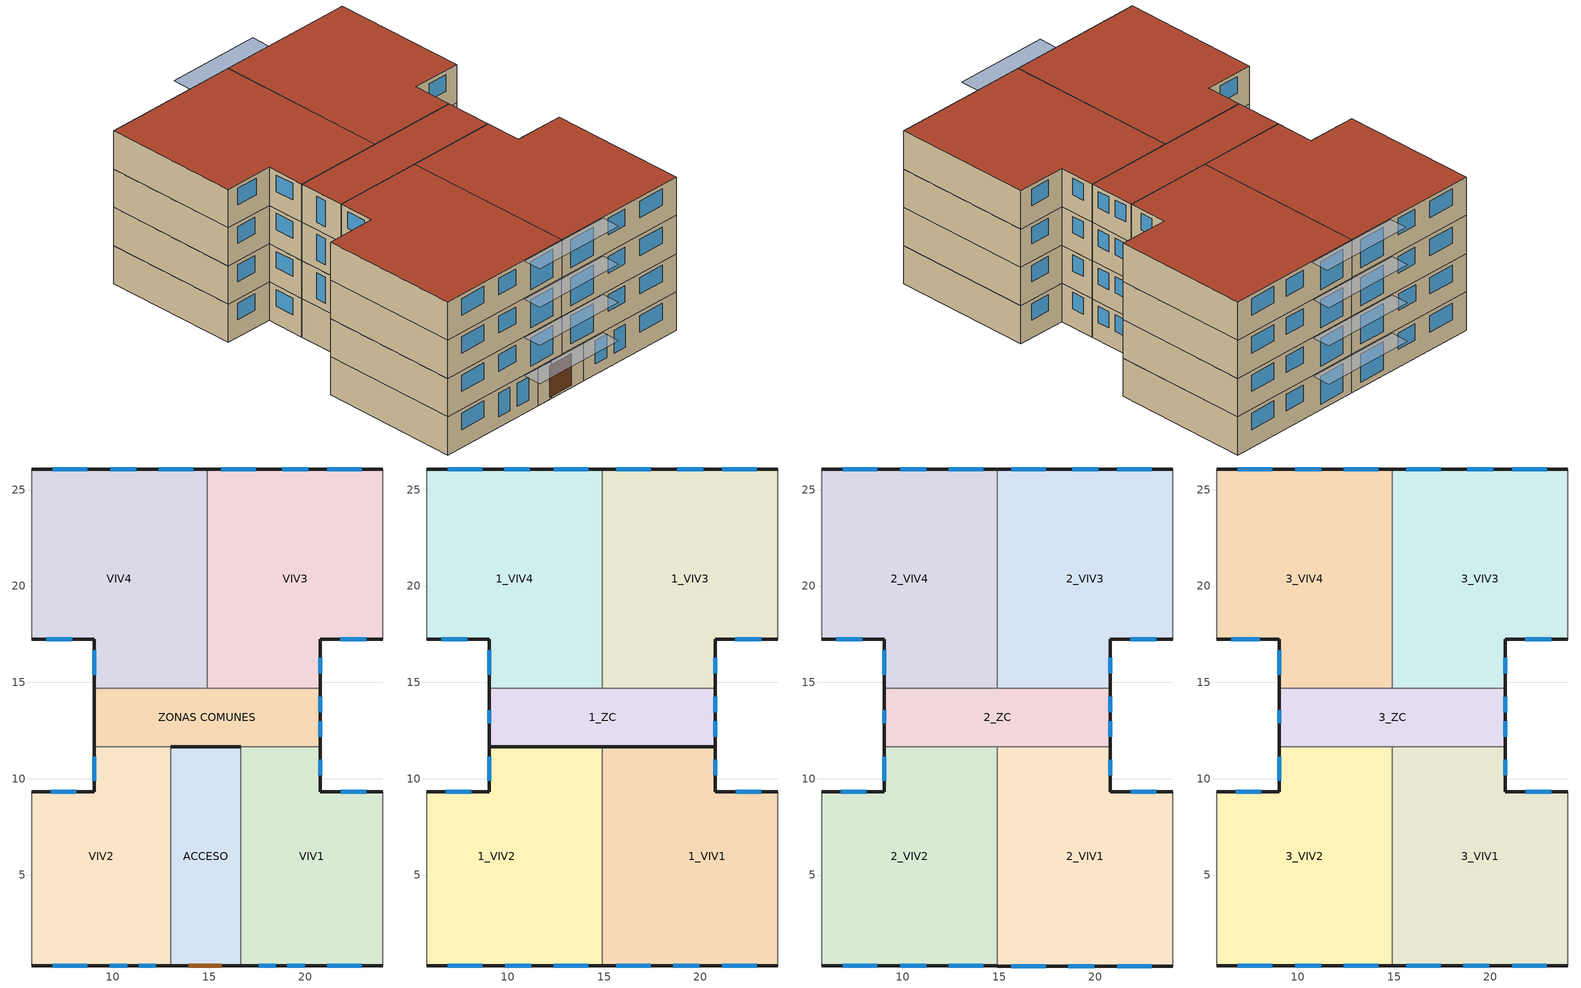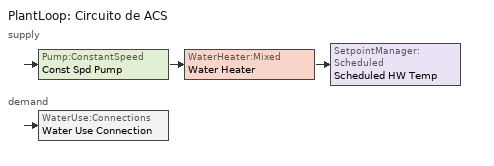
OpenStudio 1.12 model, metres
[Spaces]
ZONAS COMUNES
 floor ground: 20.76,14.69 20.76,11.67 9.04,11.67 9.04,14.69 z0
 wall outside: 20.76,11.67 20.76,14.69 / 9.04,14.69 9.04,11.67 z0:2.5; 16.65,11.67,2.5 13.01,11.67,0 16.65,11.67,0; 13.01,11.67,2.5 13.01,11.67,0 16.65,11.67,2.5
 wall to VIV2: 9.04,11.67 13.01,11.67 z0:2.5
 wall to VIV1: 16.65,11.67 20.76,11.67 z0:2.5
 wall to VIV3: 20.76,14.69 14.9,14.69 z0:2.5
 wall to VIV4: 14.9,14.69 9.04,14.69 z0:2.5
 window: 20.76,12.17 20.76,12.97 / 20.76,13.46 20.76,14.26 z1.16:2.24
VIV4
 floor ground: 14.9,26.07 14.9,14.69 9.04,14.69 9.04,17.23 5.79,17.23 5.79,26.07 z0
 wall outside: 14.9,26.07 5.79,26.07 / 5.79,17.23 9.04,17.23 9.04,14.69 z0:2.5
 wall to VIV3: 14.9,14.69 14.9,26.07 z0:2.5
 wall adiabatic (CTE_2013_Medianera_zona D): 5.79,26.07 5.79,17.23 z0:2.5
 window: 9.04,16.66 9.04,15.41 / 8.69,26.07 6.9,26.07 / 11.21,26.07 9.87,26.07 / 6.54,17.23 7.89,17.23 z1.16:2.24; 14.19,26.07 12.4,26.07 z0.36:2.19
VIV2
 floor ground: 13.01,11.67 13.01,0.28 5.79,0.28 5.79,9.32 9.04,9.32 9.04,11.67 z0
 wall outside: 5.79,0.28 13.01,0.28 / 9.04,11.67 9.04,9.32 5.79,9.32 z0:2.5
 wall to ACCESO: 13.01,0.28 13.01,11.67 z0:2.5
 wall adiabatic (CTE_2013_Medianera_zona D): 5.79,9.32 5.79,0.28 z0:2.5
 window: 11.34,0.28 12.24,0.28 / 9.84,0.28 10.74,0.28 z0.69:2.21; 6.9,0.28 8.69,0.28 / 9.04,11.15 9.04,9.9 / 8.11,9.32 6.77,9.32 z1.16:2.24
VIV1
 floor ground: 20.76,11.67 20.76,9.32 24.01,9.32 24.01,0.28 16.65,0.28 16.65,11.67 z0
 wall outside: 16.65,0.28 24.01,0.28 / 24.01,9.32 20.76,9.32 20.76,11.67 z0:2.5
 wall adiabatic (CTE_2013_Medianera_zona D): 24.01,0.28 24.01,9.32 z0:2.5
 wall to ACCESO: 16.65,11.67 16.65,0.28 z0:2.5
 window: 21.12,0.28 22.91,0.28 / 23.16,9.32 21.82,9.32 z1.16:2.24; 19.06,0.28 19.96,0.28 / 17.56,0.28 18.46,0.28 z0.69:2.21; 20.76,10.19 20.76,10.99 z1.2:2.28
ACCESO
 floor ground (CTE_2013_Suelo_zona D): 16.65,11.67 16.65,0.28 13.01,0.28 13.01,11.67 z0
 wall outside: 16.65,11.67 13.01,11.67 / 13.01,0.28 16.65,0.28 z0:2.5; 13.01,0.28,2.5 13.01,0.28,0 14.04,0.28,0 14.04,0.28,2.4
 door: 13.95,0.28 15.66,0.28 z0.12:2.19
VIV3
 floor ground: 24.01,26.07 24.01,17.23 20.76,17.23 20.76,14.69 14.9,14.69 14.9,26.07 z0
 wall outside: 24.01,26.07 14.9,26.07 / 20.76,14.69 20.76,17.23 24.01,17.23 z0:2.5
 wall adiabatic (CTE_2013_Medianera_zona D): 24.01,17.23 24.01,26.07 z0:2.5
 window: 17.41,26.07 15.62,26.07 z0.36:2.19; 20.13,26.07 18.79,26.07 / 22.91,26.07 21.12,26.07 / 20.76,15.46 20.76,16.27 / 21.81,17.23 23.15,17.23 z1.16:2.24
1_ZC
 floor to ZONAS COMUNES: 20.76,14.69 20.76,11.67 9.04,11.67 9.04,14.69 z2.5
 wall outside: 9.04,14.69 9.04,11.67 / 20.76,11.67 20.76,14.69 z2.5:5; 14.9,11.67,5 11.97,11.67,3.75 12.17,11.67,3.51 13.33,11.67,2.93; 14.9,11.67,5 13.33,11.67,2.93 14.18,11.67,2.5 14.9,11.67,2.5; 20.76,11.67,5 19.92,11.67,4.64 20.76,11.67,4.5; 17.83,11.67,5 19.92,11.67,4.64 20.76,11.67,5; 14.14,11.67,2.52 13.57,11.67,2.5 14.18,11.67,2.5; 11.97,11.67,3.75 11.82,11.67,3.69 12.17,11.67,3.51; 9.04,11.67,4.32 9.04,11.67,2.5 9.93,11.67,2.88; 11.97,11.67,5 9.74,11.67,4.66 9.85,11.67,4.62 11.39,11.67,4.73 12.88,11.67,5; 19.92,11.67,4.64 14.9,11.67,2.5 20.76,11.67,2.5 20.76,11.67,4.5; 9.74,11.67,4.66 9.26,11.67,4.59 9.26,11.67,4.57 9.85,11.67,4.62; 14.9,11.67,5 14.9,11.67,2.5 19.92,11.67,4.64 17.83,11.67,5; 9.93,11.67,2.88 9.04,11.67,2.5 10.16,11.67,2.5; 13.33,11.67,2.93 13.01,11.67,2.5 13.57,11.67,2.5 14.14,11.67,2.52; 11.82,11.67,3.69 9.93,11.67,2.88 10.16,11.67,2.5 13.01,11.67,2.5 13.33,11.67,2.93; 9.04,11.67,5 9.04,11.67,4.56 9.81,11.67,4.67; 9.26,11.67,4.57 9.04,11.67,4.56 9.04,11.67,4.32 9.17,11.67,4.11; 9.26,11.67,4.59 9.04,11.67,4.56 9.26,11.67,4.57; 11.39,11.67,4.73 9.85,11.67,4.62 10.54,11.67,4.33 10.17,11.67,4.52; 9.85,11.67,4.62 9.26,11.67,4.57 9.17,11.67,4.11 9.93,11.67,2.88 11.82,11.67,3.69 10.54,11.67,4.33; 14.9,11.67,5 11.39,11.67,4.73 10.17,11.67,4.52 11.82,11.67,3.69; 12.88,11.67,5 11.39,11.67,4.73 14.9,11.67,5
 wall to 1_VIV3: 20.76,14.69 14.9,14.69 z2.5:5
 wall to 1_VIV4: 14.9,14.69 9.04,14.69 z2.5:5
 wall to 1_VIV2: 9.04,11.67,5 9.81,11.67,4.67 11.97,11.67,5
 window: 9.04,13.56 9.04,12.89 z3:4.7; 20.76,12.17 20.76,12.97 / 20.76,13.46 20.76,14.26 z3.66:4.74
1_VIV2
 floor to VIV2: 9.04,11.67 13.01,11.67 13.01,0.28 5.79,0.28 5.79,9.32 9.04,9.32 z2.5
 floor to ACCESO: 14.9,11.67 14.9,0.28 13.01,0.28 13.01,11.67 z2.5
 wall outside: 5.79,0.28 14.9,0.28 / 9.04,11.67 9.04,9.32 5.79,9.32 z2.5:5; 12.88,11.67,5 10.17,11.67,4.52 9.81,11.67,4.67 11.97,11.67,5; 10.17,11.67,4.52 14.9,11.67,2.5 14.18,11.67,2.5; 14.9,11.67,5 14.9,11.67,2.5 10.17,11.67,4.52 12.88,11.67,5; 9.81,11.67,4.67 10.17,11.67,4.52 14.18,11.67,2.5 13.01,11.67,2.5 9.61,11.67,4.64; 9.04,11.67,4.32 10.16,11.67,2.5 9.04,11.67,2.5; 9.61,11.67,4.64 13.01,11.67,2.5 10.16,11.67,2.5 9.04,11.67,4.32 9.04,11.67,4.56; 9.04,11.67,5 9.81,11.67,4.67 9.61,11.67,4.64; 9.04,11.67,5 9.61,11.67,4.64 9.04,11.67,4.56
 wall to 1_VIV1: 14.9,0.28 14.9,11.67 z2.5:5
 wall adiabatic (CTE_2013_Medianera_zona D): 5.79,9.32 5.79,0.28 z2.5:5
 window: 12.4,0.28 14.19,0.28 z2.86:4.69; 9.87,0.28 11.21,0.28 / 6.9,0.28 8.69,0.28 / 9.04,11.15 9.04,9.9 / 8.11,9.32 6.77,9.32 z3.66:4.74
1_VIV4
 floor to VIV4: 14.9,26.07 14.9,14.69 9.04,14.69 9.04,17.23 5.79,17.23 5.79,26.07 z2.5
 wall outside: 14.9,26.07 5.79,26.07 / 5.79,17.23 9.04,17.23 9.04,14.69 z2.5:5
 wall to 1_VIV3: 14.9,14.69 14.9,26.07 z2.5:5
 wall adiabatic (CTE_2013_Medianera_zona D): 5.79,26.07 5.79,17.23 z2.5:5
 window: 14.19,26.07 12.4,26.07 z2.86:4.69; 8.69,26.07 6.9,26.07 / 9.04,16.66 9.04,15.41 z3.66:4.74; 6.54,17.23 7.89,17.23 z3.65:4.74; 11.15,26.07 9.81,26.07 z3.71:4.78
1_VIV3
 floor to VIV3: 24.01,26.07 24.01,17.23 20.76,17.23 20.76,14.69 14.9,14.69 14.9,26.07 z2.5
 wall outside: 24.01,26.07 14.9,26.07 / 20.76,14.69 20.76,17.23 24.01,17.23 z2.5:5
 wall adiabatic (CTE_2013_Medianera_zona D): 24.01,17.23 24.01,26.07 z2.5:5
 window: 17.41,26.07 15.62,26.07 z2.86:4.69; 20.13,26.07 18.79,26.07 / 22.91,26.07 21.12,26.07 / 20.76,15.46 20.76,16.27 / 21.81,17.23 23.15,17.23 z3.66:4.74
1_VIV1
 floor to VIV1: 20.76,11.67 20.76,9.32 24.01,9.32 24.01,0.28 16.65,0.28 16.65,11.67 z2.5
 floor to ACCESO: 16.65,11.67 16.65,0.28 14.9,0.28 14.9,11.67 z2.5
 wall outside: 24.01,9.32 20.76,9.32 20.76,11.67 / 14.9,0.28 24.01,0.28 z2.5:5; 17.83,11.67,5 20.76,11.67,4.5 20.76,11.67,2.5 14.9,11.67,2.5 14.9,11.67,5; 20.76,11.67,5 20.76,11.67,4.5 17.83,11.67,5
 wall adiabatic (CTE_2013_Medianera_zona D): 24.01,0.28 24.01,9.32 z2.5:5
 window: 20.76,10.17 20.76,10.97 / 23.16,9.32 21.82,9.32 / 21.12,0.28 22.91,0.28 / 18.59,0.28 19.93,0.28 z3.66:4.74; 15.62,0.28 17.41,0.28 z2.86:4.69
2_VIV4
 floor to 1_VIV4: 14.9,26.07 14.9,14.69 9.04,14.69 9.04,17.23 5.79,17.23 5.79,26.07 z5
 wall outside: 5.79,17.23 9.04,17.23 9.04,14.69 / 14.9,26.07 5.79,26.07 z5:7.5
 wall to 2_ZC: 9.04,14.69 14.9,14.69 z5:7.5
 wall to 2_VIV3: 14.9,14.69 14.9,26.07 z5:7.5
 wall adiabatic (CTE_2013_Medianera_zona D): 5.79,26.07 5.79,17.23 z5:7.5
 window: 11.21,26.07 9.87,26.07 / 8.69,26.07 6.9,26.07 / 9.04,16.66 9.04,15.41 / 6.54,17.23 7.89,17.23 z6.16:7.24; 14.19,26.07 12.4,26.07 z5.36:7.19
2_VIV1
 floor to 1_VIV1: 20.76,11.67 20.76,9.32 24.01,9.32 24.01,0.28 14.9,0.28 14.9,11.67 z5
 wall outside: 24.01,9.32 20.76,9.32 20.76,11.67 / 14.9,0.28 24.01,0.28 z5:7.5
 wall adiabatic (CTE_2013_Medianera_zona D): 24.01,0.28 24.01,9.32 z5:7.5
 wall to 2_VIV2: 14.9,11.67 14.9,0.28 z5:7.5
 wall to 2_ZC: 20.76,11.67 14.9,11.67 z5:7.5
 window: 20.76,10.17 20.76,10.97 / 18.59,0.28 19.93,0.28 / 21.12,0.28 22.91,0.28 / 23.16,9.32 21.82,9.32 z6.16:7.24; 15.62,0.28 17.41,0.28 z5.36:7.19
2_VIV2
 floor to 1_VIV2: 14.9,11.67 14.9,0.28 5.79,0.28 5.79,9.32 9.04,9.32 9.04,11.67 z5
 wall outside: 9.04,9.32 5.79,9.32 / 5.79,0.28 14.9,0.28 z5:7.5
 wall outside (CTE_2013_Muro Exterior_zona D): 9.04,11.67 9.04,9.32 z5:7.5
 wall adiabatic (CTE_2013_Medianera_zona D): 5.79,9.32 5.79,0.28 z5:7.5
 wall to 2_ZC: 14.9,11.67 9.04,11.67 z5:7.5
 window: 9.04,11.15 9.04,9.9 / 9.87,0.28 11.21,0.28 / 6.9,0.28 8.69,0.28 / 8.11,9.32 6.77,9.32 z6.16:7.24; 12.4,0.28 14.19,0.28 z5.36:7.19
2_VIV3
 floor to 1_VIV3: 24.01,26.07 24.01,17.23 20.76,17.23 20.76,14.69 14.9,14.69 14.9,26.07 z5
 wall outside: 24.01,26.07 14.9,26.07 / 20.76,14.69 20.76,17.23 24.01,17.23 z5:7.5
 wall adiabatic (CTE_2013_Medianera_zona D): 24.01,17.23 24.01,26.07 z5:7.5
 wall to 2_ZC: 14.9,14.69 20.76,14.69 z5:7.5
 window: 20.13,26.07 18.79,26.07 / 22.91,26.07 21.12,26.07 / 20.76,15.46 20.76,16.27 / 21.81,17.23 23.15,17.23 z6.16:7.24; 17.41,26.07 15.62,26.07 z5.36:7.19
2_ZC
 floor to 1_ZC: 20.76,14.69 20.76,11.67 9.04,11.67 9.04,14.69 z5
 wall outside: 20.76,11.67 20.76,14.69 / 9.04,14.69 9.04,11.67 z5:7.5
 window: 20.76,12.17 20.76,12.97 / 20.76,13.46 20.76,14.26 z6.16:7.24; 9.04,13.56 9.04,12.89 z5.5:7.2
3_ZC
 floor to 2_ZC: 20.76,14.69 20.76,11.67 9.04,11.67 9.04,14.69 z7.5
 wall outside: 20.76,11.67 20.76,14.69 / 9.04,14.69 9.04,11.67 z7.5:10
 wall to 3_VIV3: 20.76,14.69 14.9,14.69 z7.5:10
 wall to 3_VIV2: 9.04,11.67 14.9,11.67 z7.5:10
 wall to 3_VIV4: 14.9,14.69 9.04,14.69 z7.5:10
 wall to 3_VIV1: 14.9,11.67 20.76,11.67 z7.5:10
 window: 20.76,12.17 20.76,12.97 / 20.76,13.46 20.76,14.26 z8.66:9.74; 9.04,13.56 9.04,12.89 z8:9.7
 roof outside: 20.76,11.67 20.76,14.69 9.04,14.69 9.04,11.67 z10
3_VIV2
 floor to 2_VIV2: 14.9,11.67 14.9,0.28 5.79,0.28 5.79,9.32 9.04,9.32 9.04,11.67 z7.5
 wall outside: 5.79,0.28 14.9,0.28 / 9.04,11.67 9.04,9.32 5.79,9.32 z7.5:10
 wall adiabatic (CTE_2013_Medianera_zona D): 5.79,9.32 5.79,0.28 z7.5:10
 wall to 3_VIV1: 14.9,0.28 14.9,11.67 z7.5:10
 window: 12.4,0.28 14.19,0.28 z7.86:9.69; 6.9,0.28 8.69,0.28 / 9.87,0.28 11.21,0.28 / 9.04,11.15 9.04,9.9 / 8.11,9.32 6.77,9.32 z8.66:9.74
 roof outside: 14.9,0.28 14.9,11.67 9.04,11.67 9.04,9.32 5.79,9.32 5.79,0.28 z10
3_VIV3
 floor to 2_VIV3: 24.01,26.07 24.01,17.23 20.76,17.23 20.76,14.69 14.9,14.69 14.9,26.07 z7.5
 wall outside: 20.76,14.69 20.76,17.23 24.01,17.23 / 24.01,26.07 14.9,26.07 z7.5:10
 wall adiabatic (CTE_2013_Medianera_zona D): 24.01,17.23 24.01,26.07 z7.5:10
 wall to 3_VIV4: 14.9,26.07 14.9,14.69 z7.5:10
 window: 20.76,15.46 20.76,16.27 / 20.13,26.07 18.79,26.07 / 22.91,26.07 21.12,26.07 / 21.81,17.23 23.15,17.23 z8.66:9.74; 17.41,26.07 15.62,26.07 z7.86:9.69
 roof outside: 20.76,14.69 20.76,17.23 24.01,17.23 24.01,26.07 14.9,26.07 14.9,14.69 z10
3_VIV1
 floor to 2_VIV1: 20.76,11.67 20.76,9.32 24.01,9.32 24.01,0.28 14.9,0.28 14.9,11.67 z7.5
 wall outside: 14.9,0.28 24.01,0.28 / 24.01,9.32 20.76,9.32 20.76,11.67 z7.5:10
 wall adiabatic (CTE_2013_Medianera_zona D): 24.01,0.28 24.01,9.32 z7.5:10
 window: 20.76,10.17 20.76,10.97 / 18.59,0.28 19.93,0.28 / 21.12,0.28 22.91,0.28 / 23.16,9.32 21.82,9.32 z8.66:9.74; 15.62,0.28 17.41,0.28 z7.86:9.69
 roof outside: 24.01,0.28 24.01,9.32 20.76,9.32 20.76,11.67 14.9,11.67 14.9,0.28 z10
3_VIV4
 floor to 2_VIV4: 14.9,26.07 14.9,14.69 9.04,14.69 9.04,17.23 5.79,17.23 5.79,26.07 z7.5
 wall outside: 5.79,17.23 9.04,17.23 9.04,14.69 / 14.9,26.07 5.79,26.07 z7.5:10
 wall adiabatic (CTE_2013_Medianera_zona D): 5.79,26.07 5.79,17.23 z7.5:10
 window: 9.04,16.66 9.04,15.41 / 8.69,26.07 6.9,26.07 / 11.21,26.07 9.87,26.07 / 6.55,17.23 8.04,17.23 z8.66:9.74; 14.19,26.07 12.4,26.07 z7.86:9.69
 roof outside: 14.9,14.69 14.9,26.07 5.79,26.07 5.79,17.23 9.04,17.23 9.04,14.69 z10
shading: 18.03,26.07 18.03,27.32 11.78,27.32 11.78,26.07 z2.5; 18.03,26.07 18.03,27.32 11.78,27.32 11.78,26.07 z5; 18.03,26.07 18.03,27.32 11.78,27.32 11.78,26.07 z7.5; 18.1,-0.97 18.1,0.28 11.85,0.28 11.85,-0.97 z2.5; 18.1,-0.97 18.1,0.28 11.85,0.28 11.85,-0.97 z5; 18.1,-0.97 18.1,0.28 11.85,0.28 11.85,-0.97 z7.5; 18.14,26.07 18.14,27.32 11.89,27.32 11.89,26.07 z10; 11.86,-0.97 18.11,-0.97 18.11,0.28 11.86,0.28 z10; 18.03,26.07 18.03,27.32 11.78,27.32 11.78,26.07 z2.5
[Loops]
PlantLoop 'Circuito de ACS'
 supply: Pump:ConstantSpeed 'Const Spd Pump' > WaterHeater:Mixed 'Water Heater' > SetpointManager:Scheduled 'Scheduled HW Temp'
 demand: WaterUse:Connections 'Water Use Connection'
[Site]
D3_peninsula: Latitude {deg}=40.68; Longitude {deg}=-4.13; Time Zone {hr}=1; Elevation {m}=667; Terrain=City
[Building]
ResBloque01_EN0V0: North Axis {deg}=0; Space Type=CTE_AR24B; Default Construction Set=CTE_2013_zonaD; Default Schedule Set=CTE_R24B; Standards Number of Stories=4; Standards Number of Above Ground Stories=4; Standards Number of Living Units=16; Nominal Floor to Ceiling Height {m}=3.2
[ClimateZones]
Climate Zone Institution Name 1=ASHRAE; Climate Zone Document Name 1=ANSI/ASHRAE Standard 169; Climate Zone Document Year 1=2006; Climate Zone Institution Name 2=CEC; Climate Zone Document Name 2=California Climate Zone Descriptions; Climate Zone Document Year 2=1995
[SizingPeriod:DesignDay] Barometric Pressure {Pa}=100965; Wind Speed {m/s}=2.8; Wind Direction {deg}=0; Rain Indicator=0; Snow Indicator=0; Day of Month=15; Humidity Indicating Type=DewPoint; Dry-Bulb Temperature Range Modifier Type=DefaultMultipliers; Solar Model Indicator=ASHRAEClearSky
Name | Maximum Dry-Bulb Temperature {C} | Daily Dry-Bulb Temperature Range {deltaC} | Humidity Indicating Conditions at Maximum Dry-Bulb | Sky Clearness | Month | Day Type | Daylight Saving Time Indicator
Winter 0.4% Dry Bulb Temperature | 6.7 | 9.8 | -4.9 | 0 | 1 | WinterDesignDay | 0
Summer 99.6% Dry Bulb Temperature | 34.1 | 12.6 | 10.7 | 1 | 7 | SummerDesignDay | 1
[Material] Thermal Absorptance=0.6; Solar Absorptance=0.6; Visible Absorptance=0.6
Name | Roughness | Thickness {m} | Conductivity {W/m-K} | Density {kg/m3} | Specific Heat {J/kg-K}
0_Mobiliario_Residencial | MediumRough | 0.1 | 1000 | 450 | 1200
CTE_Ref_FU entrevigado cerámico [h 250 mm] | Rough | 0.25 | 1.67 | 1660 | 1000
CTE_Ref_Mortero de cemento o cal para albañilería y para revoco o enlucido [1800 < d < 2000] | Rough | 0.015 | 1.3 | 1900 | 1000
CTE_Ref_Plaqueta o baldosa cerámica | Rough | 0.015 | 1 | 2000 | 800
CTE_Ref_Enlucido de yeso [1000 < d < 1300] | Rough | 0.015 | 0.57 | 1100 | 1000
CTE_Ref_Fábrica de ladrillo cerámico perforado de medio pie [80 mm < G <= 100 mm] | Rough | 0.115 | 0.5 | 900 | 1000
CTE_Ref_Fábrica de tabicón cerámico de LH doble [60 mm < e < 90 mm] | Rough | 0.07 | 0.44 | 930 | 1000
CTE_Ref_Fábrica de tabique cerámico de LH sencillo [40 mm < e < 60 mm] | Rough | 0.04 | 0.4 | 920 | 1000
CTE_Ref_Hormigón con áridos ligeros [1600 < d < 1800] | Rough | 0.07 | 1.15 | 1700 | 1000
CTE_Ref_Losa maciza de hormigón [d 2500 / h 200 mm] | Rough | 0.2 | 2.5 | 2500 | 1000
CTE_Terreno_0.5m | Rough | 0.5 | 2 | 2000 | 1000
[WindowMaterial:SimpleGlazingSystem]
CTE_2013_soloVidrio_zona D_2.61: U-Factor {W/m2-K}=2.61; Solar Heat Gain Coefficient=0.75
[WindowMaterial:Shade]
CTE_Sombra estacional_Persiana: Solar Transmittance=0.7; Solar Reflectance=0.1; Visible Transmittance=0.7; Visible Reflectance=0.1; Thermal Hemispherical Emissivity=0.15; Thermal Transmittance=0.7; Thickness {m}=0.000999998; Conductivity {W/m-K}=0.1; Shade to Glass Distance {m}=0.05; Airflow Permeability=0.7
[Material:NoMass] Roughness=Smooth
Name | Thermal Resistance {m2-K/W} | Thermal Absorptance | Solar Absorptance | Visible Absorptance
Material Aislamiento_APENDICE_E_Zona D_Muros | 3.166 | 0.6 | 0.6 | 0.6
Material Aislamiento_APENDICE_E_Zona D_Suelos | 2.625 | 0.6 | 0.6 | 0.6
Material Aislamiento_APENDICE_E_Zona D_Medianeras | 0.546 | 0.6 | 0.6 | 0.6
Material Aislamiento_APENDICE_E_Zona D_Cubiertas_14cm | 4.375 | 0.6 | 0.6 | 0.6
CTE_Capa_virtual_terreno_R1 | 1
[Construction]
CTE_2013_Cubierta_zona D: CTE_Ref_Plaqueta o baldosa cerámica, CTE_Ref_Mortero de cemento o cal para albañilería y para revoco o enlucido [1800 < d < 2000], Material Aislamiento_APENDICE_E_Zona D_Cubiertas_14cm, CTE_Ref_Hormigón con áridos ligeros [1600 < d < 1800], CTE_Ref_FU entrevigado cerámico [h 250 mm]
CTE_2013_Huecos_zona D: CTE_2013_soloVidrio_zona D_2.61
CTE_2013_Huecos_zona D_con_persiana: CTE_Sombra estacional_Persiana, CTE_2013_soloVidrio_zona D_2.61
CTE_2013_Medianera_zona D: CTE_Ref_Enlucido de yeso [1000 < d < 1300], CTE_Ref_Fábrica de tabicón cerámico de LH doble [60 mm < e < 90 mm], Material Aislamiento_APENDICE_E_Zona D_Medianeras, CTE_Ref_Fábrica de tabicón cerámico de LH doble [60 mm < e < 90 mm], CTE_Ref_Enlucido de yeso [1000 < d < 1300]
CTE_2013_Muro Exterior_zona D: CTE_Ref_Mortero de cemento o cal para albañilería y para revoco o enlucido [1800 < d < 2000], CTE_Ref_Fábrica de ladrillo cerámico perforado de medio pie [80 mm < G <= 100 mm], Material Aislamiento_APENDICE_E_Zona D_Muros, CTE_Ref_Fábrica de tabique cerámico de LH sencillo [40 mm < e < 60 mm], CTE_Ref_Enlucido de yeso [1000 < d < 1300]
CTE_Ref_Forjado interior_Suelo: CTE_Ref_FU entrevigado cerámico [h 250 mm], CTE_Ref_Mortero de cemento o cal para albañilería y para revoco o enlucido [1800 < d < 2000], CTE_Ref_Plaqueta o baldosa cerámica
CTE_Ref_Forjado interior_Techo: CTE_Ref_Plaqueta o baldosa cerámica, CTE_Ref_Mortero de cemento o cal para albañilería y para revoco o enlucido [1800 < d < 2000], CTE_Ref_FU entrevigado cerámico [h 250 mm]
CTE_Ref_Partición interior: CTE_Ref_Enlucido de yeso [1000 < d < 1300], CTE_Ref_Fábrica de tabique cerámico de LH sencillo [40 mm < e < 60 mm], CTE_Ref_Enlucido de yeso [1000 < d < 1300]
CTE_Res_Mobiliario: 0_Mobiliario_Residencial
CTE_2013_Suelo_zona D: CTE_Capa_virtual_terreno_R1, CTE_Terreno_0.5m, CTE_Ref_Losa maciza de hormigón [d 2500 / h 200 mm], Material Aislamiento_APENDICE_E_Zona D_Suelos, CTE_Ref_Mortero de cemento o cal para albañilería y para revoco o enlucido [1800 < d < 2000], CTE_Ref_Plaqueta o baldosa cerámica
[DefaultConstructionSet]
CTE_2013_zonaD: Default Exterior Surface Constructions=Default Surface Constructions 25; Default Interior Surface Constructions=Default Surface Constructions 26; Default Ground Contact Surface Constructions=Default Surface Constructions 27; Default Exterior SubSurface Constructions=Default Sub Surface Constructions 17; Default Interior SubSurface Constructions=Default Sub Surface Constructions 18; Interior Partition Construction=CTE_Ref_Partición interior
[DefaultSurfaceConstructions]
Name | Floor Construction | Wall Construction | Roof Ceiling Construction
Default Surface Constructions 25 | CTE_2013_Suelo_zona D | CTE_2013_Muro Exterior_zona D | CTE_2013_Cubierta_zona D
Default Surface Constructions 26 | CTE_Ref_Forjado interior_Suelo | CTE_Ref_Partición interior | CTE_Ref_Forjado interior_Techo
Default Surface Constructions 27 | CTE_2013_Suelo_zona D | CTE_2013_Suelo_zona D | CTE_2013_Suelo_zona D
[DefaultSubSurfaceConstructions]
Name | Fixed Window Construction | Operable Window Construction | Door Construction | Glass Door Construction | Overhead Door Construction | Skylight Construction | Tubular Daylight Dome Construction | Tubular Daylight Diffuser Construction
Default Sub Surface Constructions 17 | CTE_2013_Huecos_zona D | CTE_2013_Huecos_zona D | CTE_2013_Huecos_zona D | CTE_2013_Huecos_zona D | CTE_2013_Huecos_zona D | CTE_2013_Huecos_zona D | CTE_2013_Huecos_zona D | CTE_2013_Huecos_zona D
Default Sub Surface Constructions 18
[People:Definition]
CTER24B_QOCUB: Number of People Calculation Method=Area/Person; Space Floor Area per Person {m2/person}=33; Fraction Radiant=0.3; Sensible Heat Fraction=0.61
[ElectricEquipment:Definition]
CTER24B_QEQUB: Design Level Calculation Method=Watts/Area; Watts per Space Floor Area {W/m2}=2.2; Fraction Latent=0; Fraction Radiant=0.7; Fraction Lost=0
[InternalMass:Definition]
CTER24B_QMOB: Construction=CTE_Res_Mobiliario; Design Level Calculation Method=SurfaceArea/Area; Surface Area per Space Floor Area=1
[WaterUse:Equipment:Definition]
CTER24B_QACS: Peak Flow Rate {m3/s}=2.8e-005; Target Temperature Schedule=CTER24B_ACS_TemperaturaConsumo
[Lights:Definition]
CTER24B_QILU: Design Level Calculation Method=Watts/Area; Watts per Space Floor Area {W/m2}=2.2; Fraction Radiant=0.8
[SpaceType]
CTE_AR24B: Default Schedule Set=CTE_R24B
[People]
People 1: People Definition=CTER24B_QOCUB; Space or SpaceType=CTE_AR24B
[Lights]
Lights 1: Lights Definition=CTER24B_QILU; Space or SpaceType=CTE_AR24B
[ElectricEquipment]
Electric Equipment 1: Electric Equipment Definition=CTER24B_QEQUB; Space or SpaceType=CTE_AR24B
[InternalMass]
Internal Mass 1: Internal Mass Definition=CTER24B_QMOB; Space or SpaceType=CTE_AR24B
[ThermostatSetpoint:DualSetpoint] Heating Setpoint Temperature Schedule=CTER24B_TCAL; Cooling Setpoint Temperature Schedule=CTER24B_TREF
Thermostat Setpoint Dual Setpoint 22; Thermostat Setpoint Dual Setpoint 23; Thermostat Setpoint Dual Setpoint 24; Thermostat Setpoint Dual Setpoint 25; Thermostat Setpoint Dual Setpoint 26; Thermostat Setpoint Dual Setpoint 27; Thermostat Setpoint Dual Setpoint 28; Thermostat Setpoint Dual Setpoint 29; Thermostat Setpoint Dual Setpoint 30; Thermostat Setpoint Dual Setpoint 31; Thermostat Setpoint Dual Setpoint 32; Thermostat Setpoint Dual Setpoint 33; Thermostat Setpoint Dual Setpoint 34; Thermostat Setpoint Dual Setpoint 35; Thermostat Setpoint Dual Setpoint 36; Thermostat Setpoint Dual Setpoint 37; Thermostat Setpoint Dual Setpoint 38; Thermostat Setpoint Dual Setpoint 39; Thermostat Setpoint Dual Setpoint 40; Thermostat Setpoint Dual Setpoint 41; Thermostat Setpoint Dual Setpoint 42
[Space] Space Type=CTE_AR24B; Default Construction Set=CTE_2013_zonaD; Default Schedule Set=CTE_R24B
Name | Thermal Zone | Building Story
ZONAS COMUNES | Thermal Zone 0_ZC
2_VIV4 | Thermal Zone 2_VIV4 | Planta 2
3_ZC | Thermal Zone 3_ZC | Planta 3
1_ZC | Thermal Zone 1_ZC | Planta 1
VIV4 | Thermal Zone 0_VIV4 | Planta 0
3_VIV2 | Thermal Zone 3_VIV2 | Planta 3
1_VIV2 | Thermal Zone 1_VIV2 | Planta 1
3_VIV3 | Thermal Zone 3_VIV3 | Planta 3
2_VIV1 | Thermal Zone 2_VIV1 | Planta 2
VIV2 | Thermal Zone 0_VIV2 | Planta 0
2_VIV2 | Thermal Zone 2_VIV2 | Planta 2
VIV1 | Thermal Zone 0_VIV1 | Planta 0
1_VIV4 | Thermal Zone 1_VIV4 | Planta 1
1_VIV3 | Thermal Zone 1_VIV3 | Planta 1
ACCESO | Thermal Zone 0_ACCESO | Planta 0
1_VIV1 | Thermal Zone 1_VIV1 | Planta 1
3_VIV1 | Thermal Zone 3_VIV1 | Planta 3
2_VIV3 | Thermal Zone 2_VIV3 | Planta 2
2_ZC | Thermal Zone 2_ZC | Planta 2
3_VIV4 | Thermal Zone 3_VIV4 | Planta 3
VIV3 | Thermal Zone 0_VIV3 | Planta 0
[ThermalZone] Use Ideal Air Loads=Yes
Name | Thermostat
Thermal Zone 1_VIV1 | Thermostat Setpoint Dual Setpoint 22
Thermal Zone 0_VIV4 | Thermostat Setpoint Dual Setpoint 23
Thermal Zone 1_VIV2 | Thermostat Setpoint Dual Setpoint 24
Thermal Zone 1_VIV4 | Thermostat Setpoint Dual Setpoint 25
Thermal Zone 0_ACCESO | Thermostat Setpoint Dual Setpoint 26
Thermal Zone 3_VIV3 | Thermostat Setpoint Dual Setpoint 27
Thermal Zone 0_VIV1 | Thermostat Setpoint Dual Setpoint 28
Thermal Zone 1_VIV3 | Thermostat Setpoint Dual Setpoint 29
Thermal Zone 0_ZC | Thermostat Setpoint Dual Setpoint 30
Thermal Zone 0_VIV3 | Thermostat Setpoint Dual Setpoint 31
Thermal Zone 2_VIV4 | Thermostat Setpoint Dual Setpoint 32
Thermal Zone 1_ZC | Thermostat Setpoint Dual Setpoint 33
Thermal Zone 2_VIV1 | Thermostat Setpoint Dual Setpoint 34
Thermal Zone 3_VIV1 | Thermostat Setpoint Dual Setpoint 35
Thermal Zone 2_VIV2 | Thermostat Setpoint Dual Setpoint 36
Thermal Zone 3_VIV2 | Thermostat Setpoint Dual Setpoint 37
Thermal Zone 3_VIV4 | Thermostat Setpoint Dual Setpoint 38
Thermal Zone 3_ZC | Thermostat Setpoint Dual Setpoint 39
Thermal Zone 2_VIV3 | Thermostat Setpoint Dual Setpoint 40
Thermal Zone 2_ZC | Thermostat Setpoint Dual Setpoint 41
Thermal Zone 0_VIV2 | Thermostat Setpoint Dual Setpoint 42
[Sizing:Zone] Zone Cooling Design Supply Air Temperature Input Method=SupplyAirTemperature; Zone Cooling Design Supply Air Temperature {C}=14; Zone Cooling Design Supply Air Temperature Difference {deltaC}=11.11; Zone Heating Design Supply Air Temperature Input Method=SupplyAirTemperature; Zone Heating Design Supply Air Temperature {C}=40; Zone Heating Design Supply Air Temperature Difference {deltaC}=11.11; Zone Cooling Design Supply Air Humidity Ratio {kg-H2O/kg-air}=0.0085; Zone Heating Design Supply Air Humidity Ratio {kg-H2O/kg-air}=0.008; Cooling Design Air Flow Method=DesignDay; Heating Design Air Flow Method=DesignDay; Account for Dedicated Outdoor Air System=No; Dedicated Outdoor Air System Control Strategy=NeutralSupplyAir; Dedicated Outdoor Air Low Setpoint Temperature for Design {C}=autosize; Dedicated Outdoor Air High Setpoint Temperature for Design {C}=autosize
Thermal Zone 1_VIV1; Thermal Zone 0_VIV4; Thermal Zone 1_VIV2; Thermal Zone 1_VIV4; Thermal Zone 0_ACCESO; Thermal Zone 3_VIV3; Thermal Zone 0_VIV1; Thermal Zone 1_VIV3; Thermal Zone 0_ZC; Thermal Zone 0_VIV3; Thermal Zone 2_VIV4; Thermal Zone 1_ZC; Thermal Zone 2_VIV1; Thermal Zone 3_VIV1; Thermal Zone 2_VIV2; Thermal Zone 3_VIV2; Thermal Zone 3_VIV4; Thermal Zone 3_ZC; Thermal Zone 2_VIV3; Thermal Zone 2_ZC; Thermal Zone 0_VIV2
[BuildingStory]
Name | Nominal Z Coordinate {m}
Planta 0 | 0
Planta 1 | 3.5
Planta 2 | 7
Planta 3 | 10.5
[PlantLoop]
Circuito de ACS: Plant Loop Volume {m3}=Autocalculate; Load Distribution Scheme=Optimal
[Sizing:Plant]
Circuito de ACS: Loop Type=Heating; Design Loop Exit Temperature {C}=82; Loop Design Temperature Difference {deltaC}=11; Sizing Option=NonCoincident; Zone Timesteps in Averaging Window=1; Coincident Sizing Factor Mode=None
[WaterUse:Connections]
Water Use Connection: Water Use Equipment Name 1=BAÑO_1_VIV1; Water Use Equipment Name 2=BAÑO_1_VIV2; Water Use Equipment Name 3=BAÑO_1_VIV3; Water Use Equipment Name 4=BAÑO_1_VIV4; Water Use Equipment Name 5=BAÑO_2_VIV1; Water Use Equipment Name 6=BAÑO_2_VIV2; Water Use Equipment Name 7=BAÑO_2_VIV3; Water Use Equipment Name 8=BAÑO_2_VIV4; Water Use Equipment Name 9=BAÑO_3_VIV1; Water Use Equipment Name 10=BAÑO_3_VIV2; Water Use Equipment Name 11=BAÑO_3_VIV3; Water Use Equipment Name 12=BAÑO_3_VIV4; Water Use Equipment Name 13=BAÑO_VIV1; Water Use Equipment Name 14=BAÑO_VIV2; Water Use Equipment Name 15=BAÑO_VIV3; Water Use Equipment Name 16=BAÑO_VIV4
[WaterUse:Equipment] Water Use Equipment Definition=CTER24B_QACS; Flow Rate Fraction Schedule=CTER24B_ACS_Demanda
Name | Space
BAÑO_1_VIV1 | 1_VIV1
BAÑO_1_VIV2 | 1_VIV2
BAÑO_1_VIV3 | 1_VIV3
BAÑO_1_VIV4 | 1_VIV4
BAÑO_2_VIV1 | 2_VIV1
BAÑO_2_VIV2 | 2_VIV2
BAÑO_2_VIV3 | 2_VIV3
BAÑO_2_VIV4 | 2_VIV4
BAÑO_3_VIV1 | 3_VIV1
BAÑO_3_VIV2 | 3_VIV2
BAÑO_3_VIV3 | 3_VIV3
BAÑO_3_VIV4 | 3_VIV4
BAÑO_VIV1 | VIV1
BAÑO_VIV2 | VIV2
BAÑO_VIV3 | VIV3
BAÑO_VIV4 | VIV4
[Pump:ConstantSpeed]
Const Spd Pump: Rated Flow Rate {m3/s}=autosize; Rated Pump Head {Pa}=179352; Rated Power Consumption {W}=autosize; Motor Efficiency=0.9; Fraction of Motor Inefficiencies to Fluid Stream=0; Pump Control Type=Intermittent
[SetpointManager:Scheduled]
Scheduled HW Temp: Control Variable=Temperature; Schedule=CTER24B_ACS_TemperaturaProduccion
[DefaultScheduleSet]
CTE_R24B: Number of People Schedule=CTER24B_HOCU; People Activity Level Schedule=CTER24B_HACT; Lighting Schedule=CTER24B_HILU; Electric Equipment Schedule=CTER24B_HEQU; Hot Water Equipment Schedule=CTER24B_ACS_Demanda; Infiltration Schedule=CTER24B_HINF
[WaterHeater:Mixed]
Water Heater: Tank Volume {m3}=10; Setpoint Temperature Schedule=CTER24B_ACS_TemperaturaProduccion; Deadband Temperature Difference {deltaC}=2; Maximum Temperature Limit {C}=82.22; Heater Control Type=Cycle; Heater Maximum Capacity {W}=1000000; Heater Minimum Capacity {W}=0; Heater Fuel Type=DistrictHeating; Heater Thermal Efficiency=1; Off Cycle Parasitic Fuel Consumption Rate {W}=0; Off Cycle Parasitic Fuel Type=DistrictHeating; Off Cycle Parasitic Heat Fraction to Tank=0; On Cycle Parasitic Fuel Type=DistrictHeating; Ambient Temperature Indicator=Schedule; Ambient Temperature Schedule=CTER24B_ACS_TemperaturaAmbiente; Off Cycle Loss Coefficient to Ambient Temperature {W/K}=0; On Cycle Loss Coefficient to Ambient Temperature {W/K}=0; Use Flow Rate Fraction Schedule=CTE_SiempreOn; Cold Water Supply Temperature Schedule=CTE_ACS_Temperatura_agua_fria; Use Side Effectiveness=1; Source Side Effectiveness=1; Use Side Design Flow Rate {m3/s}=autosize; Source Side Design Flow Rate {m3/s}=autosize; Indirect Water Heating Recovery Time {hr}=1.5
[ShadingControl] Shading Device Material=CTE_Sombra estacional_Persiana
Name | Shading Type | Construction with Shading | Shading Control Type | Schedule
Shading Control 1 | ExteriorShade | CTE_2013_Huecos_zona D_con_persiana | OnIfScheduleAllows | CTER24B_SombraEstacional
Shading Control 2 | InteriorShade
[Schedule:Day]
Schedule Day 32: 1, 0, 0.0119, 2, 0, 0.005, 3, 0, 0.004, 5, 0, 0.002, 6, 0, 0.0059, 7, 0, 0.0267, 8, 0, 0.099, 9, 0, 0.069, 10, 0, 0.0743, 11, 0, 0.0614, 12, 0, 0.0554, 13, 0, 0.0475, 14, 0, 0.0475, 15, 0, 0.0406, 16, 0, 0.0327, 17, 0, 0.0386, 18, 0, 0.0376, 19, 0, 0.0515, 20, 0, 0.0693, 21, 0, 0.0564, 22, 0, 0.0624, 23, 0, 0.0475, 24, 0, 0.0515
Water Heater Ambient Temperature Default; Water Heater Ambient Temperature Default 1: 24, 0, 22
Schedule Day 76: 24, 0, 60
Hot Water Temperature Default; Hot Water Temperature Summer Design Day; Hot Water Temperature Winter Design Day: 24, 0, 67
Schedule Day 75: 24, 0, 117.21
Schedule Day 6; Schedule Day 7: 7, 0, 0.2, 23, 0, 0.6, 24, 0, 1
Schedule Day 5; Schedule Day 2; Schedule Day 23: 24, 0, 0.3
Schedule Day 18; Schedule Day 3; Schedule Day 25; Schedule Day 9: 24, 0, 1
Schedule Day 4: 7, 0, 1, 15, 0, 0.25, 23, 0, 0.5, 24, 0, 1
Schedule Day 26; Schedule Day 24: 24, 0, 0
Schedule Day 106; Schedule Day 105; Schedule Day 104; Schedule Day 103; Schedule Day 102; Schedule Day 101; Schedule Day 100; Schedule Day 99; Schedule Day 98; Schedule Day 97; Schedule Day 62; Schedule Day 1: 24, 0, -99
Schedule Day 10: 24, 0, -50
Schedule Day 13; Schedule Day 11: 7, 0, 17, 23, 0, 20, 24, 0, 17
Schedule Day 14: 24, 0, 99
Schedule Day 16: 7, 0, 27, 15, 0, 99, 23, 0, 25, 24, 0, 27
[Schedule:Ruleset]
CTER24B_ACS_Demanda: Default Day Schedule=Schedule Day 32
CTER24B_ACS_TemperaturaAmbiente: Default Day Schedule=Water Heater Ambient Temperature Default
CTER24B_ACS_TemperaturaConsumo: Default Day Schedule=Schedule Day 76
CTER24B_ACS_TemperaturaProduccion: Default Day Schedule=Hot Water Temperature Default; Summer Design Day Schedule=Hot Water Temperature Summer Design Day; Winter Design Day Schedule=Hot Water Temperature Winter Design Day
CTER24B_HACT: Default Day Schedule=Schedule Day 75
CTER24B_HEQU: Default Day Schedule=Schedule Day 6
CTER24B_HILU: Default Day Schedule=Schedule Day 5
CTER24B_HINF: Default Day Schedule=Schedule Day 18
CTER24B_HOCU: Default Day Schedule=Schedule Day 2
CTER24B_SombraEstacional: Default Day Schedule=Schedule Day 23
CTE_ACS_Temperatura_agua_fria: Default Day Schedule=Water Heater Ambient Temperature Default 1
CTE_SiempreOn: Default Day Schedule=Schedule Day 9
CTER24B_TCAL: Default Day Schedule=Schedule Day 10
CTER24B_TREF: Default Day Schedule=Schedule Day 14
[Schedule:Rule]
Name | Schedule Ruleset | Rule Order | Day Schedule | Apply Sunday | Apply Monday | Apply Tuesday | Apply Wednesday | Apply Thursday | Apply Friday | Apply Saturday | Date Specification Type | Start Month | Start Day | End Month | End Day
Schedule Rule 4 | CTER24B_HILU | 0 | Schedule Day 7 | Yes | Yes | Yes | Yes | Yes | Yes | Yes
Schedule Rule 2 | CTER24B_HOCU | 0 | Schedule Day 4 |  | Yes | Yes | Yes | Yes | Yes
Schedule Rule 1 | CTER24B_HOCU | 1 | Schedule Day 3 | Yes |  |  |  |  |  | Yes
Schedule Rule 15 | CTER24B_SombraEstacional | 0 | Schedule Day 26 | Yes | Yes | Yes | Yes | Yes | Yes | Yes | DateRange | 1 | 1 | 5 | 31
Schedule Rule 14 | CTER24B_SombraEstacional | 1 | Schedule Day 25 | Yes | Yes | Yes | Yes | Yes | Yes | Yes | DateRange | 6 | 1 | 9 | 30
Schedule Rule 13 | CTER24B_SombraEstacional | 2 | Schedule Day 24 | Yes | Yes | Yes | Yes | Yes | Yes | Yes | DateRange | 10 | 1 | 12 | 31
enero | CTE_ACS_Temperatura_agua_fria | 0 | Schedule Day 106 | Yes | Yes | Yes | Yes | Yes | Yes | Yes | DateRange | 1 | 1 | 1 | 31
febrero | CTE_ACS_Temperatura_agua_fria | 1 | Schedule Day 105 | Yes | Yes | Yes | Yes | Yes | Yes | Yes | DateRange | 2 | 1 | 2 | 28
marzo | CTE_ACS_Temperatura_agua_fria | 2 | Schedule Day 104 | Yes | Yes | Yes | Yes | Yes | Yes | Yes | DateRange | 3 | 1 | 3 | 31
abril | CTE_ACS_Temperatura_agua_fria | 3 | Schedule Day 103 | Yes | Yes | Yes | Yes | Yes | Yes | Yes | DateRange | 4 | 1 | 4 | 30
mayo | CTE_ACS_Temperatura_agua_fria | 4 | Schedule Day 102 | Yes | Yes | Yes | Yes | Yes | Yes | Yes | DateRange | 5 | 1 | 5 | 31
junio | CTE_ACS_Temperatura_agua_fria | 5 | Schedule Day 101 | Yes | Yes | Yes | Yes | Yes | Yes | Yes | DateRange | 6 | 1 | 6 | 30
julio | CTE_ACS_Temperatura_agua_fria | 6 | Schedule Day 100 | Yes | Yes | Yes | Yes | Yes | Yes | Yes | DateRange | 7 | 1 | 7 | 31
agosto | CTE_ACS_Temperatura_agua_fria | 7 | Schedule Day 99 | Yes | Yes | Yes | Yes | Yes | Yes | Yes | DateRange | 8 | 1 | 8 | 31
septiembre | CTE_ACS_Temperatura_agua_fria | 8 | Schedule Day 98 | Yes | Yes | Yes | Yes | Yes | Yes | Yes | DateRange | 9 | 1 | 9 | 30
octubre | CTE_ACS_Temperatura_agua_fria | 9 | Schedule Day 97 | Yes | Yes | Yes | Yes | Yes | Yes | Yes | DateRange | 10 | 1 | 10 | 31
noviembre | CTE_ACS_Temperatura_agua_fria | 10 | Schedule Day 62 | Yes | Yes | Yes | Yes | Yes | Yes | Yes | DateRange | 11 | 1 | 11 | 30
diciembre | CTE_ACS_Temperatura_agua_fria | 11 | Schedule Day 1 | Yes | Yes | Yes | Yes | Yes | Yes | Yes | DateRange | 12 | 1 | 12 | 31
Schedule Rule 6 | CTER24B_TCAL | 0 | Schedule Day 13 | Yes | Yes | Yes | Yes | Yes | Yes | Yes | DateRange | 1 | 1 | 5 | 31
Schedule Rule 3 | CTER24B_TCAL | 1 | Schedule Day 11 | Yes | Yes | Yes | Yes | Yes | Yes | Yes | DateRange | 10 | 1 | 12 | 31
Schedule Rule 8 | CTER24B_TREF | 0 | Schedule Day 16 | Yes | Yes | Yes | Yes | Yes | Yes | Yes | DateRange | 6 | 1 | 9 | 30
